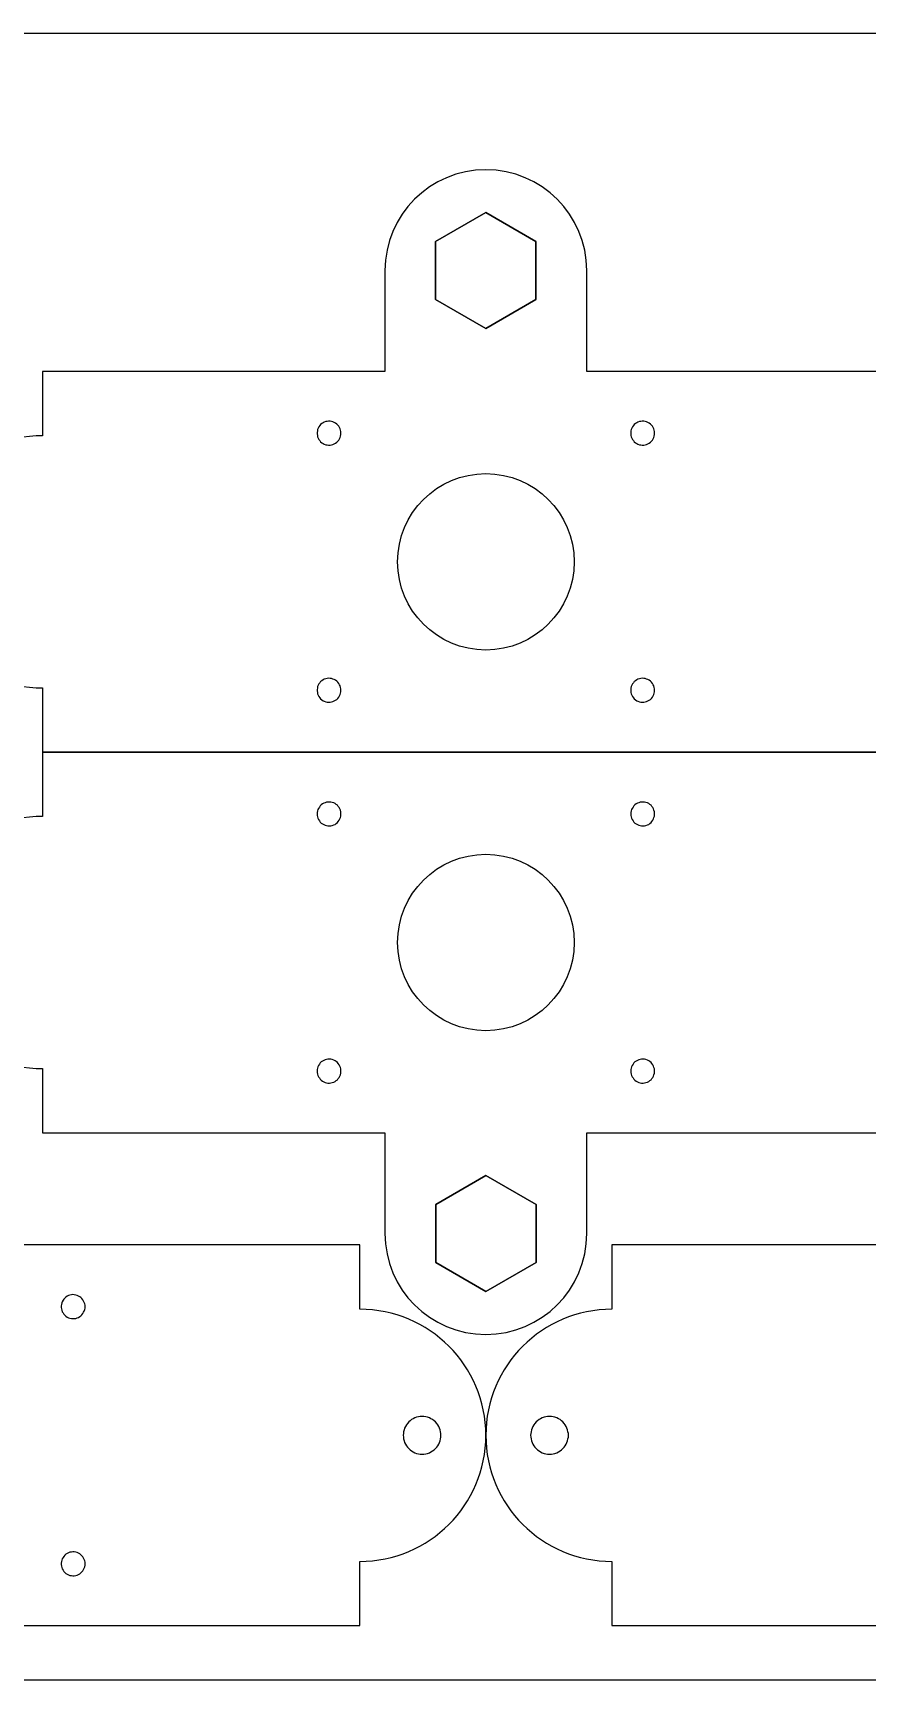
# Model space of a CAD drawing. Header units: millimetres. Extents: x 3269 to 3552, y 1534 to 1664.
# Drawn here: x 3419.9 to 3486.1, y 1533.8 to 1664.4 of the extents above; entities that cross this region are included whole.
import ezdxf

# ---------------------------------------------------------------- set-up
doc = ezdxf.new("R2010")
doc.units = ezdxf.units.MM

msp = doc.modelspace()

# ---------------------------------------------------------------- linework, layer by layer
at = {"color": 244, "true_color": 0x991b1e, "elevation": -6.6}
msp.add_lwpolyline([(3269.2, 1614.27), (3269.2, 1664.42), (3552.2, 1664.42), (3552.2, 1664.42), (3552.2, 1533.75), (3269.2, 1533.75), (3269.2, 1614.27)], dxfattribs=at)
for points, elevation in [([(3463.85, 1637.57), (3463.85, 1645.57, 1), (3447.85, 1645.57), (3447.85, 1637.57), (3420.7, 1637.57), (3420.7, 1632.47, 1), (3420.7, 1612.47), (3420.7, 1607.37), (3491, 1607.37), (3491, 1612.47, 1), (3491, 1632.47), (3491, 1637.57)], -6.6), ([(3447.85, 1577.17), (3447.85, 1569.17, 1), (3463.85, 1569.17), (3463.85, 1577.17), (3491, 1577.17), (3491, 1582.27, 1), (3491, 1602.27), (3491, 1607.37), (3420.7, 1607.37), (3420.7, 1602.27, 1), (3420.7, 1582.27), (3420.7, 1577.17)], -6.6), ([(3418.7, 1568.27), (3418.7, 1576.27, 1), (3402.7, 1576.27), (3402.7, 1568.27), (3375.55, 1568.27), (3375.55, 1563.17, 1), (3375.55, 1543.17), (3375.55, 1538.07), (3445.85, 1538.07), (3445.85, 1543.17, 1), (3445.85, 1563.17), (3445.85, 1568.27)], -4), ([(3509, 1568.27), (3509, 1576.27, 1), (3493, 1576.27), (3493, 1568.27), (3465.85, 1568.27), (3465.85, 1563.17, 1), (3465.85, 1543.17), (3465.85, 1538.07), (3536.15, 1538.07), (3536.15, 1543.17, 1), (3536.15, 1563.17), (3536.15, 1568.27)], -4)]:
    msp.add_lwpolyline(points, format="xyb", close=True, dxfattribs=dict(elevation=elevation))
at = {"flags": 128}
for points, elevation in [([(3451.87, 1647.87), (3455.84, 1650.17), (3459.82, 1647.87), (3459.82, 1643.27), (3455.84, 1640.97), (3451.87, 1643.27), (3451.87, 1647.87)], -3.6), ([(3455.84, 1650.17), (3451.87, 1647.87), (3451.87, 1643.27), (3455.84, 1640.97), (3459.82, 1643.27), (3459.82, 1647.87), (3455.84, 1650.17)], -3.6), ([(3444.36, 1632.68), (3444.35, 1632.8), (3444.33, 1632.91), (3444.29, 1633.02), (3444.24, 1633.12), (3444.18, 1633.22), (3444.11, 1633.32), (3444.03, 1633.4), (3443.94, 1633.47), (3443.83, 1633.52), (3443.72, 1633.57), (3443.62, 1633.6), (3443.5, 1633.62), (3443.38, 1633.63), (3443.27, 1633.61), (3443.16, 1633.59), (3443.04, 1633.55), (3442.94, 1633.5), (3442.84, 1633.43), (3442.75, 1633.36), (3442.68, 1633.27), (3442.61, 1633.18), (3442.55, 1633.07), (3442.51, 1632.97), (3442.49, 1632.85), (3442.47, 1632.73), (3442.47, 1632.62), (3442.49, 1632.5), (3442.51, 1632.39), (3442.55, 1632.28), (3442.61, 1632.18), (3442.68, 1632.08), (3442.75, 1631.99), (3442.84, 1631.92), (3442.94, 1631.85), (3443.04, 1631.8), (3443.16, 1631.76), (3443.27, 1631.74), (3443.38, 1631.73), (3443.5, 1631.73), (3443.62, 1631.75), (3443.72, 1631.78), (3443.83, 1631.83), (3443.94, 1631.89), (3444.03, 1631.95), (3444.11, 1632.03), (3444.18, 1632.13), (3444.24, 1632.23), (3444.29, 1632.33), (3444.33, 1632.44), (3444.35, 1632.56), (3444.36, 1632.68)], -3.6), ([(3444.36, 1632.68), (3444.35, 1632.8), (3444.33, 1632.91), (3444.29, 1633.02), (3444.24, 1633.12), (3444.18, 1633.22), (3444.11, 1633.32), (3444.03, 1633.4), (3443.94, 1633.47), (3443.83, 1633.52), (3443.72, 1633.57), (3443.62, 1633.6), (3443.5, 1633.62), (3443.38, 1633.63), (3443.27, 1633.61), (3443.16, 1633.59), (3443.04, 1633.55), (3442.94, 1633.5), (3442.84, 1633.43), (3442.75, 1633.36), (3442.68, 1633.27), (3442.61, 1633.18), (3442.55, 1633.07), (3442.51, 1632.97), (3442.49, 1632.85), (3442.47, 1632.73), (3442.47, 1632.62), (3442.49, 1632.5), (3442.51, 1632.39), (3442.55, 1632.28), (3442.61, 1632.18), (3442.68, 1632.08), (3442.75, 1631.99), (3442.84, 1631.92), (3442.94, 1631.85), (3443.04, 1631.8), (3443.16, 1631.76), (3443.27, 1631.74), (3443.38, 1631.73), (3443.5, 1631.73), (3443.62, 1631.75), (3443.72, 1631.78), (3443.83, 1631.83), (3443.94, 1631.89), (3444.03, 1631.95), (3444.11, 1632.03), (3444.18, 1632.13), (3444.24, 1632.23), (3444.29, 1632.33), (3444.33, 1632.44), (3444.35, 1632.56), (3444.36, 1632.68)], -3.6), ([(3469.22, 1632.68), (3469.22, 1632.8), (3469.2, 1632.91), (3469.16, 1633.02), (3469.11, 1633.12), (3469.05, 1633.22), (3468.98, 1633.32), (3468.89, 1633.4), (3468.8, 1633.47), (3468.7, 1633.52), (3468.59, 1633.57), (3468.48, 1633.6), (3468.37, 1633.62), (3468.25, 1633.63), (3468.14, 1633.61), (3468.02, 1633.59), (3467.91, 1633.55), (3467.81, 1633.5), (3467.71, 1633.43), (3467.62, 1633.36), (3467.55, 1633.27), (3467.48, 1633.18), (3467.42, 1633.07), (3467.38, 1632.97), (3467.35, 1632.85), (3467.34, 1632.73), (3467.34, 1632.62), (3467.35, 1632.5), (3467.38, 1632.39), (3467.42, 1632.28), (3467.48, 1632.18), (3467.55, 1632.08), (3467.62, 1631.99), (3467.71, 1631.92), (3467.81, 1631.85), (3467.91, 1631.8), (3468.02, 1631.76), (3468.14, 1631.74), (3468.25, 1631.73), (3468.37, 1631.73), (3468.48, 1631.75), (3468.59, 1631.78), (3468.7, 1631.83), (3468.8, 1631.89), (3468.89, 1631.95), (3468.98, 1632.03), (3469.05, 1632.13), (3469.11, 1632.23), (3469.16, 1632.33), (3469.2, 1632.44), (3469.22, 1632.56), (3469.22, 1632.68)], -3.6), ([(3444.36, 1612.28), (3444.35, 1612.4), (3444.33, 1612.51), (3444.29, 1612.62), (3444.24, 1612.72), (3444.18, 1612.82), (3444.11, 1612.92), (3444.03, 1613), (3443.94, 1613.07), (3443.83, 1613.12), (3443.72, 1613.17), (3443.62, 1613.2), (3443.5, 1613.22), (3443.38, 1613.23), (3443.27, 1613.21), (3443.16, 1613.19), (3443.04, 1613.15), (3442.94, 1613.1), (3442.84, 1613.03), (3442.75, 1612.96), (3442.68, 1612.87), (3442.61, 1612.78), (3442.55, 1612.67), (3442.51, 1612.57), (3442.49, 1612.45), (3442.47, 1612.33), (3442.47, 1612.22), (3442.49, 1612.1), (3442.51, 1611.99), (3442.55, 1611.88), (3442.61, 1611.78), (3442.68, 1611.68), (3442.75, 1611.59), (3442.84, 1611.52), (3442.94, 1611.45), (3443.04, 1611.4), (3443.16, 1611.36), (3443.27, 1611.34), (3443.38, 1611.33), (3443.5, 1611.33), (3443.62, 1611.35), (3443.72, 1611.38), (3443.83, 1611.43), (3443.94, 1611.49), (3444.03, 1611.55), (3444.11, 1611.63), (3444.18, 1611.73), (3444.24, 1611.83), (3444.29, 1611.93), (3444.33, 1612.04), (3444.35, 1612.16), (3444.36, 1612.28)], -3.6), ([(3444.36, 1612.28), (3444.35, 1612.4), (3444.33, 1612.51), (3444.29, 1612.62), (3444.24, 1612.72), (3444.18, 1612.82), (3444.11, 1612.92), (3444.03, 1613), (3443.94, 1613.07), (3443.83, 1613.12), (3443.72, 1613.17), (3443.62, 1613.2), (3443.5, 1613.22), (3443.38, 1613.23), (3443.27, 1613.21), (3443.16, 1613.19), (3443.04, 1613.15), (3442.94, 1613.1), (3442.84, 1613.03), (3442.75, 1612.96), (3442.68, 1612.87), (3442.61, 1612.78), (3442.55, 1612.67), (3442.51, 1612.57), (3442.49, 1612.45), (3442.47, 1612.33), (3442.47, 1612.22), (3442.49, 1612.1), (3442.51, 1611.99), (3442.55, 1611.88), (3442.61, 1611.78), (3442.68, 1611.68), (3442.75, 1611.59), (3442.84, 1611.52), (3442.94, 1611.45), (3443.04, 1611.4), (3443.16, 1611.36), (3443.27, 1611.34), (3443.38, 1611.33), (3443.5, 1611.33), (3443.62, 1611.35), (3443.72, 1611.38), (3443.83, 1611.43), (3443.94, 1611.49), (3444.03, 1611.55), (3444.11, 1611.63), (3444.18, 1611.73), (3444.24, 1611.83), (3444.29, 1611.93), (3444.33, 1612.04), (3444.35, 1612.16), (3444.36, 1612.28)], -3.6), ([(3469.22, 1612.28), (3469.22, 1612.4), (3469.2, 1612.51), (3469.16, 1612.62), (3469.11, 1612.72), (3469.05, 1612.82), (3468.98, 1612.92), (3468.89, 1613), (3468.8, 1613.07), (3468.7, 1613.12), (3468.59, 1613.17), (3468.48, 1613.2), (3468.37, 1613.22), (3468.25, 1613.23), (3468.14, 1613.21), (3468.02, 1613.19), (3467.91, 1613.15), (3467.81, 1613.1), (3467.71, 1613.03), (3467.62, 1612.96), (3467.55, 1612.87), (3467.48, 1612.78), (3467.42, 1612.67), (3467.38, 1612.57), (3467.35, 1612.45), (3467.34, 1612.33), (3467.34, 1612.22), (3467.35, 1612.1), (3467.38, 1611.99), (3467.42, 1611.88), (3467.48, 1611.78), (3467.55, 1611.68), (3467.62, 1611.59), (3467.71, 1611.52), (3467.81, 1611.45), (3467.91, 1611.4), (3468.02, 1611.36), (3468.14, 1611.34), (3468.25, 1611.33), (3468.37, 1611.33), (3468.48, 1611.35), (3468.59, 1611.38), (3468.7, 1611.43), (3468.8, 1611.49), (3468.89, 1611.55), (3468.98, 1611.63), (3469.05, 1611.73), (3469.11, 1611.83), (3469.16, 1611.93), (3469.2, 1612.04), (3469.22, 1612.16), (3469.22, 1612.28)], -3.6), ([(3469.22, 1612.28), (3469.22, 1612.4), (3469.2, 1612.51), (3469.16, 1612.62), (3469.11, 1612.72), (3469.05, 1612.82), (3468.98, 1612.92), (3468.89, 1613), (3468.8, 1613.07), (3468.7, 1613.12), (3468.59, 1613.17), (3468.48, 1613.2), (3468.37, 1613.22), (3468.25, 1613.23), (3468.14, 1613.21), (3468.02, 1613.19), (3467.91, 1613.15), (3467.81, 1613.1), (3467.71, 1613.03), (3467.62, 1612.96), (3467.55, 1612.87), (3467.48, 1612.78), (3467.42, 1612.67), (3467.38, 1612.57), (3467.35, 1612.45), (3467.34, 1612.33), (3467.34, 1612.22), (3467.35, 1612.1), (3467.38, 1611.99), (3467.42, 1611.88), (3467.48, 1611.78), (3467.55, 1611.68), (3467.62, 1611.59), (3467.71, 1611.52), (3467.81, 1611.45), (3467.91, 1611.4), (3468.02, 1611.36), (3468.14, 1611.34), (3468.25, 1611.33), (3468.37, 1611.33), (3468.48, 1611.35), (3468.59, 1611.38), (3468.7, 1611.43), (3468.8, 1611.49), (3468.89, 1611.55), (3468.98, 1611.63), (3469.05, 1611.73), (3469.11, 1611.83), (3469.16, 1611.93), (3469.2, 1612.04), (3469.22, 1612.16), (3469.22, 1612.28)], -3.6), ([(3442.47, 1602.47), (3442.48, 1602.35), (3442.5, 1602.23), (3442.54, 1602.12), (3442.59, 1602.02), (3442.65, 1601.92), (3442.72, 1601.82), (3442.8, 1601.74), (3442.9, 1601.68), (3443, 1601.62), (3443.11, 1601.57), (3443.21, 1601.54), (3443.33, 1601.52), (3443.45, 1601.52), (3443.56, 1601.53), (3443.67, 1601.55), (3443.79, 1601.59), (3443.89, 1601.64), (3443.99, 1601.71), (3444.08, 1601.78), (3444.15, 1601.87), (3444.22, 1601.96), (3444.28, 1602.07), (3444.32, 1602.18), (3444.34, 1602.29), (3444.36, 1602.41), (3444.36, 1602.52), (3444.34, 1602.64), (3444.32, 1602.76), (3444.28, 1602.86), (3444.22, 1602.97), (3444.15, 1603.06), (3444.08, 1603.15), (3443.99, 1603.22), (3443.89, 1603.29), (3443.79, 1603.34), (3443.67, 1603.38), (3443.56, 1603.4), (3443.45, 1603.41), (3443.33, 1603.41), (3443.21, 1603.39), (3443.11, 1603.36), (3443, 1603.31), (3442.9, 1603.26), (3442.8, 1603.19), (3442.72, 1603.11), (3442.65, 1603.01), (3442.59, 1602.91), (3442.54, 1602.81), (3442.5, 1602.7), (3442.48, 1602.58), (3442.47, 1602.47)], -3.6), ([(3442.47, 1602.47), (3442.48, 1602.35), (3442.5, 1602.23), (3442.54, 1602.12), (3442.59, 1602.02), (3442.65, 1601.92), (3442.72, 1601.82), (3442.8, 1601.74), (3442.9, 1601.68), (3443, 1601.62), (3443.11, 1601.57), (3443.21, 1601.54), (3443.33, 1601.52), (3443.45, 1601.52), (3443.56, 1601.53), (3443.67, 1601.55), (3443.79, 1601.59), (3443.89, 1601.64), (3443.99, 1601.71), (3444.08, 1601.78), (3444.15, 1601.87), (3444.22, 1601.96), (3444.28, 1602.07), (3444.32, 1602.18), (3444.34, 1602.29), (3444.36, 1602.41), (3444.36, 1602.52), (3444.34, 1602.64), (3444.32, 1602.76), (3444.28, 1602.86), (3444.22, 1602.97), (3444.15, 1603.06), (3444.08, 1603.15), (3443.99, 1603.22), (3443.89, 1603.29), (3443.79, 1603.34), (3443.67, 1603.38), (3443.56, 1603.4), (3443.45, 1603.41), (3443.33, 1603.41), (3443.21, 1603.39), (3443.11, 1603.36), (3443, 1603.31), (3442.9, 1603.26), (3442.8, 1603.19), (3442.72, 1603.11), (3442.65, 1603.01), (3442.59, 1602.91), (3442.54, 1602.81), (3442.5, 1602.7), (3442.48, 1602.58), (3442.47, 1602.47)], -3.6), ([(3467.34, 1602.47), (3467.35, 1602.35), (3467.37, 1602.23), (3467.4, 1602.12), (3467.46, 1602.02), (3467.52, 1601.92), (3467.59, 1601.82), (3467.67, 1601.74), (3467.76, 1601.68), (3467.87, 1601.62), (3467.97, 1601.57), (3468.08, 1601.54), (3468.2, 1601.52), (3468.31, 1601.52), (3468.43, 1601.53), (3468.54, 1601.55), (3468.66, 1601.59), (3468.76, 1601.64), (3468.85, 1601.71), (3468.95, 1601.78), (3469.02, 1601.87), (3469.09, 1601.96), (3469.14, 1602.07), (3469.18, 1602.18), (3469.21, 1602.29), (3469.23, 1602.41), (3469.23, 1602.52), (3469.21, 1602.64), (3469.18, 1602.76), (3469.14, 1602.86), (3469.09, 1602.97), (3469.02, 1603.06), (3468.95, 1603.15), (3468.85, 1603.22), (3468.76, 1603.29), (3468.66, 1603.34), (3468.54, 1603.38), (3468.43, 1603.4), (3468.31, 1603.41), (3468.2, 1603.41), (3468.08, 1603.39), (3467.97, 1603.36), (3467.87, 1603.31), (3467.76, 1603.26), (3467.67, 1603.19), (3467.59, 1603.11), (3467.52, 1603.01), (3467.46, 1602.91), (3467.4, 1602.81), (3467.37, 1602.7), (3467.35, 1602.58), (3467.34, 1602.47)], -3.6), ([(3467.34, 1602.47), (3467.35, 1602.35), (3467.37, 1602.23), (3467.4, 1602.12), (3467.46, 1602.02), (3467.52, 1601.92), (3467.59, 1601.82), (3467.67, 1601.74), (3467.76, 1601.68), (3467.87, 1601.62), (3467.97, 1601.57), (3468.08, 1601.54), (3468.2, 1601.52), (3468.31, 1601.52), (3468.43, 1601.53), (3468.54, 1601.55), (3468.66, 1601.59), (3468.76, 1601.64), (3468.85, 1601.71), (3468.95, 1601.78), (3469.02, 1601.87), (3469.09, 1601.96), (3469.14, 1602.07), (3469.18, 1602.18), (3469.21, 1602.29), (3469.23, 1602.41), (3469.23, 1602.52), (3469.21, 1602.64), (3469.18, 1602.76), (3469.14, 1602.86), (3469.09, 1602.97), (3469.02, 1603.06), (3468.95, 1603.15), (3468.85, 1603.22), (3468.76, 1603.29), (3468.66, 1603.34), (3468.54, 1603.38), (3468.43, 1603.4), (3468.31, 1603.41), (3468.2, 1603.41), (3468.08, 1603.39), (3467.97, 1603.36), (3467.87, 1603.31), (3467.76, 1603.26), (3467.67, 1603.19), (3467.59, 1603.11), (3467.52, 1603.01), (3467.46, 1602.91), (3467.4, 1602.81), (3467.37, 1602.7), (3467.35, 1602.58), (3467.34, 1602.47)], -3.6), ([(3442.47, 1582.07), (3442.48, 1581.95), (3442.5, 1581.83), (3442.54, 1581.72), (3442.59, 1581.62), (3442.65, 1581.52), (3442.72, 1581.42), (3442.8, 1581.34), (3442.9, 1581.27), (3443, 1581.22), (3443.11, 1581.17), (3443.21, 1581.14), (3443.33, 1581.12), (3443.45, 1581.12), (3443.56, 1581.13), (3443.67, 1581.15), (3443.79, 1581.19), (3443.89, 1581.24), (3443.99, 1581.31), (3444.08, 1581.38), (3444.15, 1581.47), (3444.22, 1581.56), (3444.28, 1581.67), (3444.32, 1581.78), (3444.34, 1581.89), (3444.36, 1582.01), (3444.36, 1582.12), (3444.34, 1582.24), (3444.32, 1582.35), (3444.28, 1582.46), (3444.22, 1582.57), (3444.15, 1582.66), (3444.08, 1582.75), (3443.99, 1582.82), (3443.89, 1582.89), (3443.79, 1582.94), (3443.67, 1582.98), (3443.56, 1583), (3443.45, 1583.01), (3443.33, 1583.01), (3443.21, 1582.99), (3443.11, 1582.96), (3443, 1582.91), (3442.9, 1582.86), (3442.8, 1582.79), (3442.72, 1582.71), (3442.65, 1582.61), (3442.59, 1582.51), (3442.54, 1582.41), (3442.5, 1582.3), (3442.48, 1582.18), (3442.47, 1582.07)], -3.6), ([(3467.34, 1582.07), (3467.35, 1581.95), (3467.37, 1581.83), (3467.4, 1581.72), (3467.46, 1581.62), (3467.52, 1581.52), (3467.59, 1581.42), (3467.67, 1581.34), (3467.76, 1581.27), (3467.87, 1581.22), (3467.97, 1581.17), (3468.08, 1581.14), (3468.2, 1581.12), (3468.31, 1581.12), (3468.43, 1581.13), (3468.54, 1581.15), (3468.66, 1581.19), (3468.76, 1581.24), (3468.85, 1581.31), (3468.95, 1581.38), (3469.02, 1581.47), (3469.09, 1581.56), (3469.14, 1581.67), (3469.18, 1581.78), (3469.21, 1581.89), (3469.23, 1582.01), (3469.23, 1582.12), (3469.21, 1582.24), (3469.18, 1582.35), (3469.14, 1582.46), (3469.09, 1582.57), (3469.02, 1582.66), (3468.95, 1582.75), (3468.85, 1582.82), (3468.76, 1582.89), (3468.66, 1582.94), (3468.54, 1582.98), (3468.43, 1583), (3468.31, 1583.01), (3468.2, 1583.01), (3468.08, 1582.99), (3467.97, 1582.96), (3467.87, 1582.91), (3467.76, 1582.86), (3467.67, 1582.79), (3467.59, 1582.71), (3467.52, 1582.61), (3467.46, 1582.51), (3467.4, 1582.41), (3467.37, 1582.3), (3467.35, 1582.18), (3467.34, 1582.07)], -3.6), ([(3467.34, 1582.07), (3467.35, 1581.95), (3467.37, 1581.83), (3467.4, 1581.72), (3467.46, 1581.62), (3467.52, 1581.52), (3467.59, 1581.42), (3467.67, 1581.34), (3467.76, 1581.27), (3467.87, 1581.22), (3467.97, 1581.17), (3468.08, 1581.14), (3468.2, 1581.12), (3468.31, 1581.12), (3468.43, 1581.13), (3468.54, 1581.15), (3468.66, 1581.19), (3468.76, 1581.24), (3468.85, 1581.31), (3468.95, 1581.38), (3469.02, 1581.47), (3469.09, 1581.56), (3469.14, 1581.67), (3469.18, 1581.78), (3469.21, 1581.89), (3469.23, 1582.01), (3469.23, 1582.12), (3469.21, 1582.24), (3469.18, 1582.35), (3469.14, 1582.46), (3469.09, 1582.57), (3469.02, 1582.66), (3468.95, 1582.75), (3468.85, 1582.82), (3468.76, 1582.89), (3468.66, 1582.94), (3468.54, 1582.98), (3468.43, 1583), (3468.31, 1583.01), (3468.2, 1583.01), (3468.08, 1582.99), (3467.97, 1582.96), (3467.87, 1582.91), (3467.76, 1582.86), (3467.67, 1582.79), (3467.59, 1582.71), (3467.52, 1582.61), (3467.46, 1582.51), (3467.4, 1582.41), (3467.37, 1582.3), (3467.35, 1582.18), (3467.34, 1582.07)], -3.6), ([(3459.83, 1566.87), (3455.85, 1564.57), (3451.88, 1566.87), (3451.88, 1571.47), (3455.85, 1573.77), (3459.83, 1571.47), (3459.83, 1566.87)], -3.6), ([(3455.85, 1564.57), (3459.83, 1566.87), (3459.83, 1571.47), (3455.85, 1573.77), (3451.88, 1571.47), (3451.88, 1566.87), (3455.85, 1564.57)], -3.6), ([(3424.07, 1563.38), (3424.07, 1563.5), (3424.05, 1563.61), (3424.01, 1563.72), (3423.96, 1563.82), (3423.9, 1563.92), (3423.83, 1564.02), (3423.74, 1564.1), (3423.65, 1564.17), (3423.55, 1564.22), (3423.44, 1564.27), (3423.33, 1564.3), (3423.22, 1564.32), (3423.1, 1564.33), (3422.99, 1564.31), (3422.87, 1564.29), (3422.76, 1564.25), (3422.66, 1564.2), (3422.56, 1564.13), (3422.47, 1564.06), (3422.4, 1563.97), (3422.33, 1563.88), (3422.27, 1563.77), (3422.23, 1563.67), (3422.2, 1563.55), (3422.19, 1563.43), (3422.19, 1563.32), (3422.2, 1563.2), (3422.23, 1563.09), (3422.27, 1562.98), (3422.33, 1562.88), (3422.4, 1562.78), (3422.47, 1562.69), (3422.56, 1562.62), (3422.66, 1562.55), (3422.76, 1562.5), (3422.87, 1562.46), (3422.99, 1562.44), (3423.1, 1562.43), (3423.22, 1562.43), (3423.33, 1562.45), (3423.44, 1562.48), (3423.55, 1562.53), (3423.65, 1562.59), (3423.74, 1562.65), (3423.83, 1562.73), (3423.9, 1562.83), (3423.96, 1562.93), (3424.01, 1563.03), (3424.05, 1563.14), (3424.07, 1563.26), (3424.07, 1563.38)], -1), ([(3452.29, 1553.17), (3452.28, 1553.32), (3452.26, 1553.46), (3452.23, 1553.61), (3452.18, 1553.75), (3452.11, 1553.88), (3452.04, 1554), (3451.95, 1554.12), (3451.85, 1554.23), (3451.74, 1554.33), (3451.62, 1554.42), (3451.5, 1554.49), (3451.37, 1554.55), (3451.23, 1554.61), (3451.08, 1554.64), (3450.94, 1554.66), (3450.79, 1554.67), (3450.65, 1554.66), (3450.5, 1554.64), (3450.36, 1554.61), (3450.22, 1554.55), (3450.09, 1554.49), (3449.96, 1554.42), (3449.85, 1554.33), (3449.74, 1554.23), (3449.64, 1554.12), (3449.55, 1554), (3449.48, 1553.88), (3449.41, 1553.75), (3449.36, 1553.61), (3449.33, 1553.46), (3449.31, 1553.32), (3449.3, 1553.17), (3449.31, 1553.03), (3449.33, 1552.88), (3449.36, 1552.74), (3449.41, 1552.6), (3449.48, 1552.47), (3449.55, 1552.34), (3449.64, 1552.22), (3449.74, 1552.12), (3449.85, 1552.02), (3449.96, 1551.93), (3450.09, 1551.85), (3450.22, 1551.79), (3450.36, 1551.74), (3450.5, 1551.71), (3450.65, 1551.68), (3450.79, 1551.68), (3450.94, 1551.68), (3451.08, 1551.71), (3451.23, 1551.74), (3451.37, 1551.79), (3451.5, 1551.85), (3451.62, 1551.93), (3451.74, 1552.02), (3451.85, 1552.12), (3451.95, 1552.22), (3452.04, 1552.34), (3452.11, 1552.47), (3452.18, 1552.6), (3452.23, 1552.74), (3452.26, 1552.88), (3452.28, 1553.03), (3452.29, 1553.17)], -1), ([(3452.29, 1553.17), (3452.28, 1553.32), (3452.26, 1553.46), (3452.23, 1553.61), (3452.18, 1553.75), (3452.11, 1553.88), (3452.04, 1554), (3451.95, 1554.12), (3451.85, 1554.23), (3451.74, 1554.33), (3451.62, 1554.42), (3451.5, 1554.49), (3451.37, 1554.55), (3451.23, 1554.61), (3451.08, 1554.64), (3450.94, 1554.66), (3450.79, 1554.67), (3450.65, 1554.66), (3450.5, 1554.64), (3450.36, 1554.61), (3450.22, 1554.55), (3450.09, 1554.49), (3449.96, 1554.42), (3449.85, 1554.33), (3449.74, 1554.23), (3449.64, 1554.12), (3449.55, 1554), (3449.48, 1553.88), (3449.41, 1553.75), (3449.36, 1553.61), (3449.33, 1553.46), (3449.31, 1553.32), (3449.3, 1553.17), (3449.31, 1553.03), (3449.33, 1552.88), (3449.36, 1552.74), (3449.41, 1552.6), (3449.48, 1552.47), (3449.55, 1552.34), (3449.64, 1552.22), (3449.74, 1552.12), (3449.85, 1552.02), (3449.96, 1551.93), (3450.09, 1551.85), (3450.22, 1551.79), (3450.36, 1551.74), (3450.5, 1551.71), (3450.65, 1551.68), (3450.79, 1551.68), (3450.94, 1551.68), (3451.08, 1551.71), (3451.23, 1551.74), (3451.37, 1551.79), (3451.5, 1551.85), (3451.62, 1551.93), (3451.74, 1552.02), (3451.85, 1552.12), (3451.95, 1552.22), (3452.04, 1552.34), (3452.11, 1552.47), (3452.18, 1552.6), (3452.23, 1552.74), (3452.26, 1552.88), (3452.28, 1553.03), (3452.29, 1553.17)], -1), ([(3462.39, 1553.17), (3462.39, 1553.32), (3462.36, 1553.46), (3462.33, 1553.61), (3462.28, 1553.75), (3462.22, 1553.88), (3462.14, 1554), (3462.05, 1554.12), (3461.96, 1554.23), (3461.85, 1554.33), (3461.73, 1554.42), (3461.6, 1554.49), (3461.47, 1554.55), (3461.33, 1554.61), (3461.19, 1554.64), (3461.05, 1554.66), (3460.9, 1554.67), (3460.75, 1554.66), (3460.61, 1554.64), (3460.47, 1554.61), (3460.32, 1554.55), (3460.19, 1554.49), (3460.07, 1554.42), (3459.95, 1554.33), (3459.84, 1554.23), (3459.74, 1554.12), (3459.65, 1554), (3459.58, 1553.88), (3459.52, 1553.75), (3459.47, 1553.61), (3459.43, 1553.46), (3459.41, 1553.32), (3459.4, 1553.17), (3459.41, 1553.03), (3459.43, 1552.88), (3459.47, 1552.74), (3459.52, 1552.6), (3459.58, 1552.47), (3459.65, 1552.34), (3459.74, 1552.22), (3459.84, 1552.12), (3459.95, 1552.02), (3460.07, 1551.93), (3460.19, 1551.85), (3460.32, 1551.79), (3460.47, 1551.74), (3460.61, 1551.71), (3460.75, 1551.68), (3460.9, 1551.68), (3461.05, 1551.68), (3461.19, 1551.71), (3461.33, 1551.74), (3461.47, 1551.79), (3461.6, 1551.85), (3461.73, 1551.93), (3461.85, 1552.02), (3461.96, 1552.12), (3462.05, 1552.22), (3462.14, 1552.34), (3462.22, 1552.47), (3462.28, 1552.6), (3462.33, 1552.74), (3462.36, 1552.88), (3462.39, 1553.03), (3462.39, 1553.17)], -1), ([(3462.39, 1553.17), (3462.39, 1553.32), (3462.36, 1553.46), (3462.33, 1553.61), (3462.28, 1553.75), (3462.22, 1553.88), (3462.14, 1554), (3462.05, 1554.12), (3461.96, 1554.23), (3461.85, 1554.33), (3461.73, 1554.42), (3461.6, 1554.49), (3461.47, 1554.55), (3461.33, 1554.61), (3461.19, 1554.64), (3461.05, 1554.66), (3460.9, 1554.67), (3460.75, 1554.66), (3460.61, 1554.64), (3460.47, 1554.61), (3460.32, 1554.55), (3460.19, 1554.49), (3460.07, 1554.42), (3459.95, 1554.33), (3459.84, 1554.23), (3459.74, 1554.12), (3459.65, 1554), (3459.58, 1553.88), (3459.52, 1553.75), (3459.47, 1553.61), (3459.43, 1553.46), (3459.41, 1553.32), (3459.4, 1553.17), (3459.41, 1553.03), (3459.43, 1552.88), (3459.47, 1552.74), (3459.52, 1552.6), (3459.58, 1552.47), (3459.65, 1552.34), (3459.74, 1552.22), (3459.84, 1552.12), (3459.95, 1552.02), (3460.07, 1551.93), (3460.19, 1551.85), (3460.32, 1551.79), (3460.47, 1551.74), (3460.61, 1551.71), (3460.75, 1551.68), (3460.9, 1551.68), (3461.05, 1551.68), (3461.19, 1551.71), (3461.33, 1551.74), (3461.47, 1551.79), (3461.6, 1551.85), (3461.73, 1551.93), (3461.85, 1552.02), (3461.96, 1552.12), (3462.05, 1552.22), (3462.14, 1552.34), (3462.22, 1552.47), (3462.28, 1552.6), (3462.33, 1552.74), (3462.36, 1552.88), (3462.39, 1553.03), (3462.39, 1553.17)], -1), ([(3424.07, 1542.98), (3424.07, 1543.1), (3424.05, 1543.21), (3424.01, 1543.32), (3423.96, 1543.42), (3423.9, 1543.52), (3423.83, 1543.62), (3423.74, 1543.7), (3423.65, 1543.77), (3423.55, 1543.82), (3423.44, 1543.87), (3423.33, 1543.9), (3423.22, 1543.92), (3423.1, 1543.93), (3422.99, 1543.91), (3422.87, 1543.89), (3422.76, 1543.85), (3422.66, 1543.8), (3422.56, 1543.73), (3422.47, 1543.66), (3422.4, 1543.57), (3422.33, 1543.48), (3422.27, 1543.37), (3422.23, 1543.27), (3422.2, 1543.15), (3422.19, 1543.03), (3422.19, 1542.92), (3422.2, 1542.8), (3422.23, 1542.69), (3422.27, 1542.58), (3422.33, 1542.48), (3422.4, 1542.38), (3422.47, 1542.29), (3422.56, 1542.22), (3422.66, 1542.15), (3422.76, 1542.1), (3422.87, 1542.06), (3422.99, 1542.04), (3423.1, 1542.03), (3423.22, 1542.03), (3423.33, 1542.05), (3423.44, 1542.08), (3423.55, 1542.13), (3423.65, 1542.19), (3423.74, 1542.25), (3423.83, 1542.33), (3423.9, 1542.43), (3423.96, 1542.53), (3424.01, 1542.63), (3424.05, 1542.74), (3424.07, 1542.86), (3424.07, 1542.98)], -1), ([(3424.07, 1542.98), (3424.07, 1543.1), (3424.05, 1543.21), (3424.01, 1543.32), (3423.96, 1543.42), (3423.9, 1543.52), (3423.83, 1543.62), (3423.74, 1543.7), (3423.65, 1543.77), (3423.55, 1543.82), (3423.44, 1543.87), (3423.33, 1543.9), (3423.22, 1543.92), (3423.1, 1543.93), (3422.99, 1543.91), (3422.87, 1543.89), (3422.76, 1543.85), (3422.66, 1543.8), (3422.56, 1543.73), (3422.47, 1543.66), (3422.4, 1543.57), (3422.33, 1543.48), (3422.27, 1543.37), (3422.23, 1543.27), (3422.2, 1543.15), (3422.19, 1543.03), (3422.19, 1542.92), (3422.2, 1542.8), (3422.23, 1542.69), (3422.27, 1542.58), (3422.33, 1542.48), (3422.4, 1542.38), (3422.47, 1542.29), (3422.56, 1542.22), (3422.66, 1542.15), (3422.76, 1542.1), (3422.87, 1542.06), (3422.99, 1542.04), (3423.1, 1542.03), (3423.22, 1542.03), (3423.33, 1542.05), (3423.44, 1542.08), (3423.55, 1542.13), (3423.65, 1542.19), (3423.74, 1542.25), (3423.83, 1542.33), (3423.9, 1542.43), (3423.96, 1542.53), (3424.01, 1542.63), (3424.05, 1542.74), (3424.07, 1542.86), (3424.07, 1542.98)], -1)]:
    msp.add_lwpolyline(points, close=True, dxfattribs=dict(at, elevation=elevation))
for centre in [(3455.85, 1622.47, -6.6), (3455.85, 1592.27, -6.6)]:
    msp.add_circle(centre, 7)

doc.saveas('drawing.dxf')
